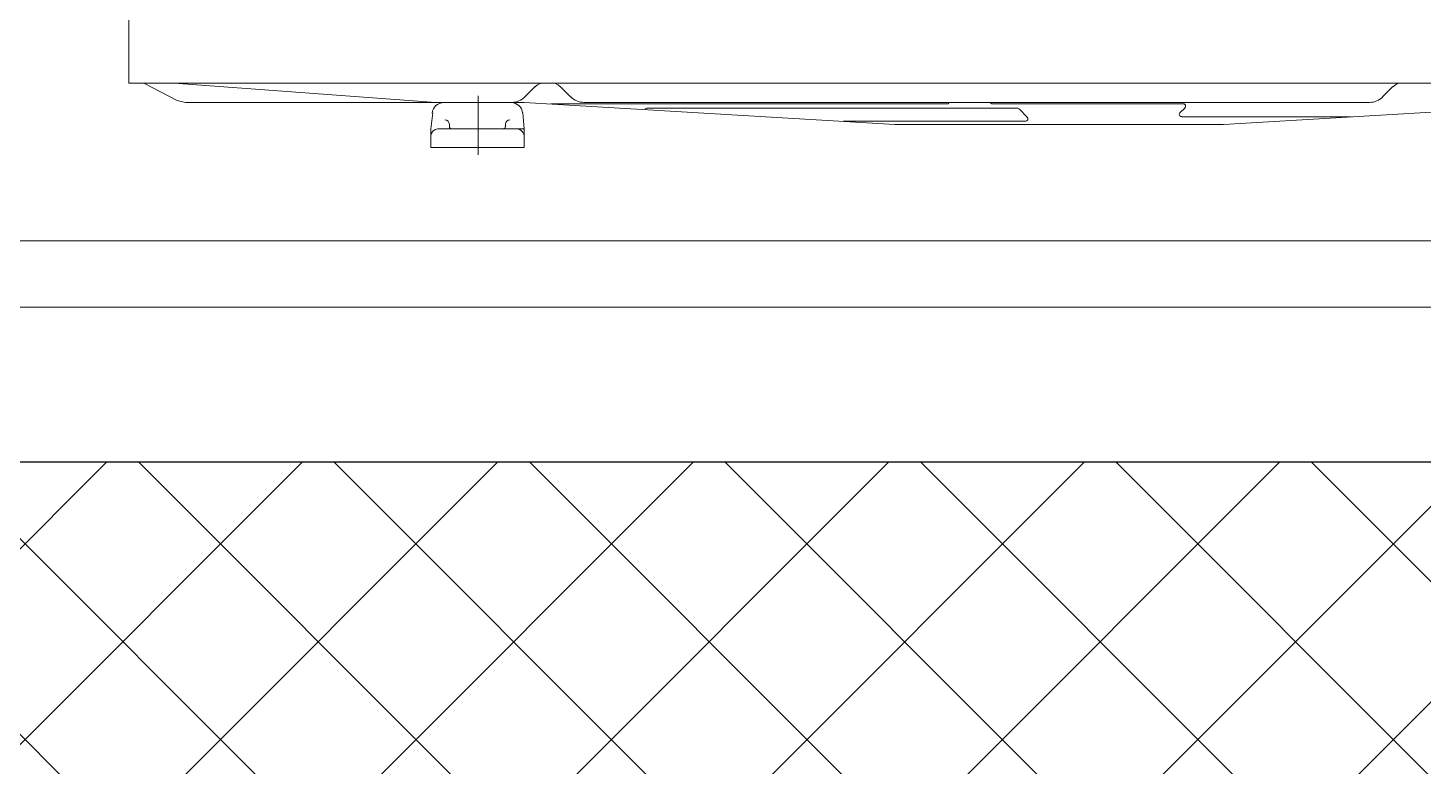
# Model space of a CAD drawing. Header units: inches. Extents: x -114 to 635, y -137 to 57.
# Drawn here: x 542.573 to 543.204, y 22.836 to 23.17 of the extents above; entities that cross this region are included whole.
import ezdxf

# ---------------------------------------------------------------- set-up
doc = ezdxf.new("R2010")
doc.units = ezdxf.units.IN
doc.header["$MEASUREMENT"] = 0
doc.layers.get('0').update_dxf_attribs({"lineweight": 5})
for name, color, linetype, lineweight in [('A-FINISHING', 2, 'Continuous', 5), ('HATCH', 15, 'Continuous', 0), ('UTILITIES', 141, 'Continuous', 0), ('WALL PROPOSED', 7, 'Continuous', 30)]:
    doc.layers.add(name, color=color, linetype=linetype, lineweight=lineweight)

# ---------------------------------------------------------------- blocks, each defined once
blk = doc.blocks.new('AC ELEVATION')
blk.add_line((134289.78, 117200.93), (134289.83, 117763.63))
for points in [[(134289.78, 117200.93), (134289.78, 117200.93), (135149.79, 117200.93), (135149.79, 117200.93)], [(134296.34, 117200.91), (134296.36, 117200.88), (134296.4, 117200.88), (134296.43, 117200.86)], [(134311.62, 117193.1), (134311.62, 117193.1), (134296.48, 117200.94), (134296.48, 117200.94)], [(134428.6, 117192.22), (134428.6, 117192.22), (134310.16, 117200.94), (134310.16, 117200.94)], [(134473.41, 117199.49), (134473.41, 117199.49), (134468.77, 117194.83), (134468.77, 117194.83)], [(134473.5, 117199.37), (134474.12, 117200.01), (134474.86, 117200.53), (134475.67, 117200.88)], [(134482.64, 117200.88), (134483.48, 117200.53), (134484.22, 117200.01), (134484.87, 117199.37)], [(134484.77, 117199.49), (134484.77, 117199.49), (134489.41, 117194.83), (134489.41, 117194.83)], [(134861.32, 117199.49), (134861.32, 117199.49), (134856.68, 117194.83), (134856.68, 117194.83)], [(134861.41, 117199.37), (134862.03, 117200.01), (134862.77, 117200.53), (134863.58, 117200.88)], [(134447.75, 117168.54), (134447.75, 117168.54), (134447.75, 117195.27), (134447.75, 117195.27)], [(134468.85, 117194.75), (134467.28, 117193.17), (134465.13, 117192.3), (134462.9, 117192.3)], [(134495.5, 117192.3), (134493.27, 117192.3), (134491.12, 117193.17), (134489.55, 117194.75)], [(134856.75, 117194.75), (134855.17, 117193.17), (134853.04, 117192.3), (134850.81, 117192.3)], [(134315.41, 117192.22), (134315.41, 117192.22), (134468.46, 117192.22), (134468.46, 117192.22)], [(134427.15, 117187.55), (134427.15, 117187.55), (134426.28, 117180.28), (134426.28, 117180.28)], [(134426.88, 117187.45), (134427.13, 117190.14), (134429.44, 117192.21), (134432.21, 117192.21)], [(134429.16, 117192.3), (134429.16, 117192.3), (134428.56, 117192.3), (134428.56, 117192.3)], [(134432.4, 117192.21), (134432.4, 117192.21), (134462.66, 117192.21), (134462.66, 117192.21)], [(134462.62, 117192.21), (134465.33, 117192.21), (134467.58, 117190.14), (134467.8, 117187.45)], [(134467.89, 117187.55), (134467.89, 117187.55), (134468.48, 117180.28), (134468.48, 117180.28)], [(134636.08, 117182.32), (134636.08, 117182.32), (134468.46, 117192.22), (134468.46, 117192.22)], [(134660.24, 117191.65), (134660.24, 117191.65), (134480.7, 117191.65), (134480.7, 117191.65)], [(134495.52, 117192.22), (134495.52, 117192.22), (134710.28, 117192.22), (134710.28, 117192.22)], [(134523.18, 117189.03), (134523.18, 117189.03), (134523.18, 117189.31), (134523.18, 117189.31)], [(134523.21, 117189.31), (134523.43, 117189.5), (134523.72, 117189.61), (134524.02, 117189.61)], [(134524.04, 117189.61), (134524.04, 117189.61), (134691.67, 117189.61), (134691.67, 117189.61)], [(134659.95, 117192.22), (134659.95, 117192.22), (134660.53, 117191.94), (134660.53, 117191.94)], [(134660.4, 117191.74), (134660.35, 117191.74), (134660.28, 117191.7), (134660.22, 117191.7)], [(134660.38, 117191.9), (134660.49, 117191.85), (134660.5, 117191.78), (134660.4, 117191.74)], [(134680.04, 117192.22), (134680.04, 117192.22), (134679.45, 117191.94), (134679.45, 117191.94)], [(134679.45, 117191.82), (134679.45, 117191.85), (134679.47, 117191.87), (134679.49, 117191.9)], [(134679.56, 117191.7), (134679.5, 117191.7), (134679.45, 117191.76), (134679.45, 117191.82)], [(134679.74, 117191.65), (134679.74, 117191.65), (134710.28, 117191.65), (134710.28, 117191.65)], [(134691.48, 117189.61), (134691.75, 117189.61), (134692, 117189.5), (134692.21, 117189.31)], [(134696.03, 117185.53), (134696.03, 117185.53), (134692.25, 117189.31), (134692.25, 117189.31)], [(134850.85, 117192.22), (134850.85, 117192.22), (134710.28, 117192.22), (134710.28, 117192.22)], [(134710.28, 117191.65), (134710.28, 117191.65), (134766.74, 117191.65), (134766.74, 117191.65)], [(134764.7, 117186.87), (134764.7, 117187.14), (134764.83, 117187.38), (134765.04, 117187.59)], [(134765.84, 117185.89), (134765.22, 117185.89), (134764.7, 117186.33), (134764.7, 117186.87)], [(134767.34, 117189.9), (134767.34, 117189.9), (134765, 117187.56), (134765, 117187.56)], [(134766.57, 117191.65), (134767.11, 117191.65), (134767.55, 117191.2), (134767.55, 117190.66)], [(134767.55, 117190.66), (134767.55, 117190.39), (134767.45, 117190.15), (134767.26, 117189.95)], [(134952.41, 117192.22), (134952.41, 117192.22), (134784.79, 117182.32), (134784.79, 117182.32)], [(134432.65, 117184.35), (134433.76, 117184.35), (134434.66, 117183.47), (134434.66, 117182.35)], [(134434.72, 117181.15), (134434.72, 117181.15), (134434.72, 117182.3), (134434.72, 117182.3)], [(134435.71, 117180.36), (134435.17, 117180.36), (134434.72, 117180.79), (134434.72, 117181.33)], [(134459.97, 117181.33), (134459.97, 117180.79), (134459.53, 117180.36), (134458.98, 117180.36)], [(134460.03, 117182.35), (134460.03, 117183.47), (134460.93, 117184.35), (134462.04, 117184.35)], [(134460.03, 117181.15), (134460.03, 117181.15), (134460.03, 117182.3), (134460.03, 117182.3)], [(134612.81, 117183.78), (134612.81, 117183.78), (134695.44, 117183.78), (134695.44, 117183.78)], [(134636.08, 117182.32), (134636.08, 117182.32), (134710.28, 117182.32), (134710.28, 117182.32)], [(134695.97, 117184.14), (134695.78, 117183.96), (134695.53, 117183.85), (134695.27, 117183.85)], [(134695.97, 117185.53), (134696.36, 117185.14), (134696.36, 117184.51), (134695.97, 117184.14)], [(134784.79, 117182.32), (134784.79, 117182.32), (134710.28, 117182.32), (134710.28, 117182.32)], [(134842.41, 117185.83), (134842.41, 117185.83), (134765.88, 117185.83), (134765.88, 117185.83)], [(134426.28, 117180.02), (134426.28, 117180.12), (134426.28, 117180.2), (134426.29, 117180.3)], [(134426.28, 117177.11), (134426.28, 117178.87), (134427.69, 117180.28), (134429.45, 117180.28)], [(134426.28, 117171.84), (134426.28, 117171.84), (134426.28, 117179.99), (134426.28, 117179.99)], [(134429.49, 117180.28), (134429.49, 117180.28), (134465.27, 117180.28), (134465.27, 117180.28)], [(134432.11, 117180.27), (134432.11, 117180.27), (134468.25, 117180.27), (134468.25, 117180.27)], [(134465.24, 117180.28), (134466.99, 117180.28), (134468.42, 117178.87), (134468.42, 117177.11)], [(134468.4, 117180.3), (134468.4, 117180.2), (134468.42, 117180.12), (134468.42, 117180.02)], [(134468.48, 117171.84), (134468.48, 117171.84), (134468.48, 117179.99), (134468.48, 117179.99)], [(134426.28, 117171.84), (134426.28, 117171.84), (134468.48, 117171.84), (134468.48, 117171.84)]]:
    blk.add_open_spline(points, degree=3)
blk.add_open_spline([(134315.41, 117192.22), (134315.41, 117192.22), (134313.95, 117192.51), (134313.95, 117192.51), (134313.95, 117192.51), (134313.95, 117192.51), (134312.78, 117192.81), (134312.78, 117192.81), (134312.78, 117192.81), (134312.78, 117192.81), (134311.62, 117193.1), (134311.62, 117193.1)], degree=3, knots=[0, 0, 0, 0, 0.333333, 0.333333, 0.333333, 0.333333, 0.666667, 0.666667, 0.666667, 0.666667, 1, 1, 1, 1])

msp = doc.modelspace()

# ---------------------------------------------------------------- hatches: boundary and pattern name
at = {"layer": 'HATCH'}
h = msp.add_hatch(dxfattribs=at)
h.set_pattern_fill('ANSI37', color=256, scale=0.5, angle=180, style=0)
h.paths.add_polyline_path([(544.38965, 22.97389), (537.99065, 22.97389), (537.99065, 22.37389), (538.18965, 22.37389), (538.18965, 22.67389), (540.99066, 22.67389), (540.99066, 22.37389), (541.19072, 22.37389), (541.19072, 22.67389), (544.18965, 22.67389), (544.18965, 22.37389), (544.38965, 22.37389)])

# ---------------------------------------------------------------- linework, layer by layer
at = {"layer": 'A-FINISHING'}
for p, q in [((538.18965, 23.07389), (544.18965, 23.07389)), ((538.18965, 23.04389), (544.18965, 23.04389))]:
    msp.add_line(p, q, dxfattribs=at)
at = {"layer": 'WALL PROPOSED'}
msp.add_line((537.99065, 22.97389), (544.38965, 22.97389), dxfattribs=at)

# ---------------------------------------------------------------- block references
at = {"layer": 'UTILITIES', "xscale": 0.001, "yscale": 0.001, "zscale": 0.001}
msp.add_blockref('AC ELEVATION', (408.32913, -94.05583, 0), dxfattribs=at)

doc.saveas('drawing.dxf')
